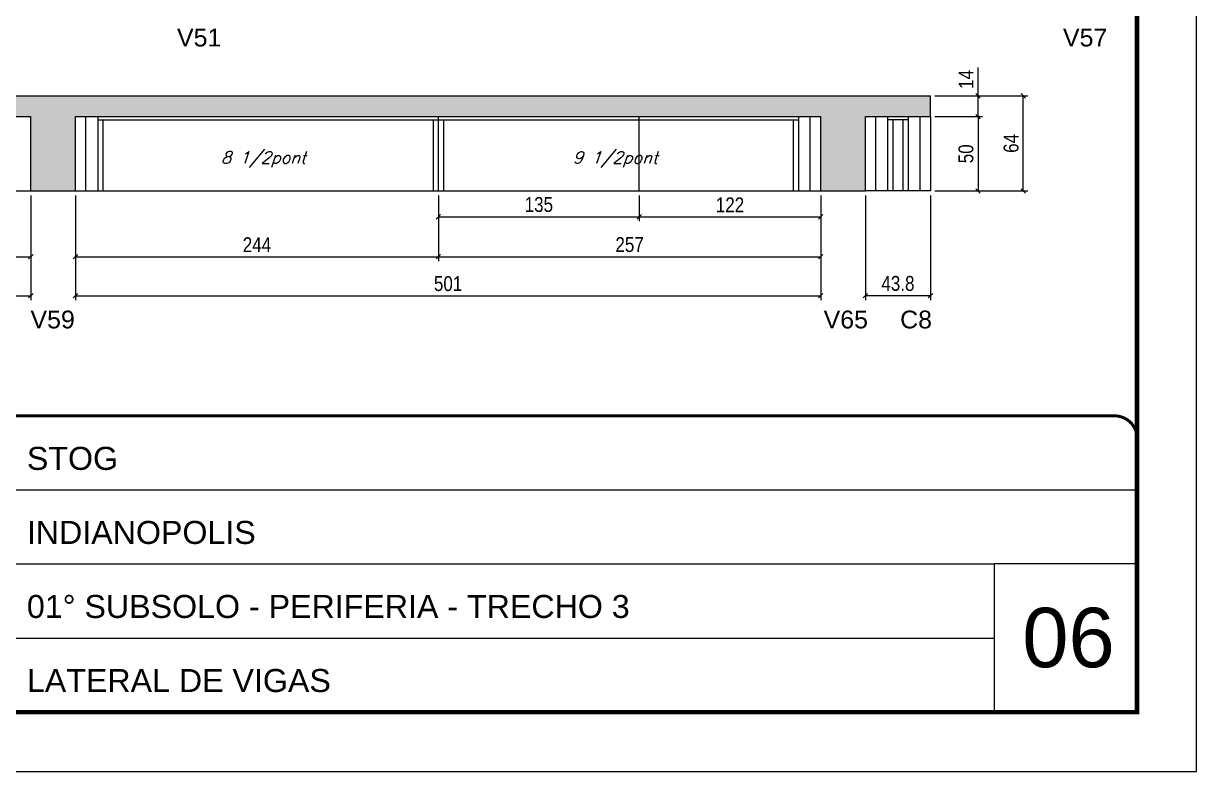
# Model space of a CAD drawing. Extents: x 0 to 6325, y 10169 to 19307.
# Drawn here: x 2281 to 3070, y 15911 to 16415 of the extents above; entities that cross this region are included whole.
import ezdxf

# ---------------------------------------------------------------- set-up
doc = ezdxf.new("R2010")
doc.units = 0
doc.linetypes.add('CONTINUO', pattern=[0])
doc.linetypes.add('DASHED', pattern=[0.75, 0.5, -0.25])
for name, color, linetype in [('1', 1, 'Continuous'), ('5', 5, 'Continuous'), ('COTA', 241, 'Continuous'), ('Painéis', 200, 'Continuous'), ('SARR_2.2x7', 40, 'Continuous'), ('SARR_3.5x7', 81, 'Continuous'), ('texto', 7, 'Continuous')]:
    doc.layers.add(name, color=color, linetype=linetype)
for name, color, linetype, lineweight in [('CARIMBO', 255, 'Continuous', 9), ('Folhas', 255, 'Continuous', 9), ('SARRAFO DE PRESSAO', 251, 'DASHED', 9)]:
    doc.layers.add(name, color=color, linetype=linetype, lineweight=lineweight)
doc.styles.add('arial', font='arial.ttf')
doc.styles.add('COTA TECNICA', font='techl___.ttf', dxfattribs={"height": 10})
doc.styles.add('Romans', font='romans.shx')
doc.styles.get("Standard").update_dxf_attribs({"font": 'arial.ttf'})
doc.dimstyles.new('PAINEL', dxfattribs={"dimtxt": 10, "dimasz": 3, "dimexe": 3, "dimexo": 3, "dimgap": 3, "dimtad": 1, "dimdec": 1, "dimzin": 12, "dimdsep": 46, "dimtxsty": 'COTA TECNICA', "dimblk1": 'OBLIQUE', "dimblk2": 'OBLIQUE', "dimsah": 1, "dimcen": 0.9, "dimclrd": 4, "dimclre": 4, "dimclrt": 240, "dimadec": 1, "dimazin": 3, "dimtfac": 1, "dimtdec": 1, "dimtmove": 0, "dimatfit": 3, "dimfxl": 1, "dimtolj": 1, "dimtzin": 12, "dimarcsym": 0})

# ---------------------------------------------------------------- blocks, each defined once
blk = doc.blocks.new('9999999999')
at = {"color": 30, "linetype": 'CONTINUO'}
for p, q in [((98564.56, 34379.64), (99583.98, 34379.64)), ((98564.56, 34329.83), (99487.98, 34329.83)), ((99583.98, 34329.83), (99487.98, 34329.83)), ((99487.98, 34329.83), (99487.98, 34230.21)), ((98564.56, 34280.02), (99487.98, 34280.02))]:
    blk.add_line(p, q, dxfattribs=at)
at = {"color": 30, "linetype": 'CONTINUO', "const_width": 2}
blk.add_lwpolyline([(99583.98, 34230.21), (99583.98, 34414.45, 0.414214), (99568.98, 34429.45), (98228.98, 34429.45, 0.414214), (98213.98, 34414.45), (98213.98, 34245.21, 0.414214), (98228.98, 34230.21), (99583.98, 34230.21)], format="xyb", dxfattribs=at)
at = {"layer": 'Folhas'}
blk.add_lwpolyline([(98138.98, 34190.21), (99623.98, 34190.21), (99623.98, 35240.21), (98138.98, 35240.21)], close=True, dxfattribs=at)
at = {"layer": 'Folhas', "color": 30, "const_width": 3}
blk.add_lwpolyline([(98213.98, 34230.21), (99583.98, 34230.21), (99583.98, 35200.21), (98213.98, 35200.21)], close=True, dxfattribs=at)
at = {"color": 7, "linetype": 'Continuous', "ltscale": 5, "style": 'arial'}
for s, height, p in [('STOG', 15.483, (98837.68, 34393.13)), ('INDIANOPOLIS', 15.4829, (98837.68, 34343.32)), ('01° SUBSOLO - PERIFERIA - TRECHO 3', 15.4829, (98837.68, 34293.51)), ('LATERAL DE VIGAS', 15.4829, (98837.68, 34243.7))]:
    blk.add_text(s, height=height, dxfattribs=at).set_placement(p)
blk = doc.blocks.new('_Oblique')
at = {"layer": '1', "color": 0, "lineweight": -2}
blk.add_line((-0.5, -0.5), (0.5, 0.5), dxfattribs=at)
blk = doc.blocks.new('*D203')
at = {"layer": 'COTA', "color": 4, "linetype": 'ByBlock', "lineweight": -2, "transparency": 16777216}
for p, q in [((2129.35, 16298.97), (2129.35, 16254.74)), ((2286.35, 16298.97), (2286.35, 16254.74)), ((2129.35, 16257.74), (2286.35, 16257.74))]:
    blk.add_line(p, q, dxfattribs=at)
at = {"layer": 'Defpoints', "color": 0, "linetype": 'ByBlock', "transparency": 16777216}
for p in [(2129.35, 16301.97), (2286.35, 16301.97), (2286.35, 16257.74)]:
    blk.add_point(p, dxfattribs=at)
at = {"layer": 'COTA', "color": 4, "linetype": 'ByBlock', "lineweight": -2, "transparency": 16777216, "xscale": 3, "yscale": 3, "zscale": 3, "rotation": 180}
blk.add_blockref('_Oblique', (2129.35, 16257.74), dxfattribs=at)
at = {"layer": 'COTA', "color": 4, "linetype": 'ByBlock', "lineweight": -2, "transparency": 16777216, "xscale": 3, "yscale": 3, "zscale": 3}
blk.add_blockref('_Oblique', (2286.35, 16257.74), dxfattribs=at)
at = {"layer": 'COTA', "color": 240, "linetype": 'ByBlock', "transparency": 16777216, "insert": (2207.85, 16265.85), "char_height": 10, "width": 210.731, "attachment_point": 5, "style": 'COTA TECNICA'}
blk.add_mtext('\\A1;157', dxfattribs=at)
blk = doc.blocks.new('*D581')
at = {"layer": 'COTA', "color": 4, "linetype": 'ByBlock', "lineweight": -2, "transparency": 16777216}
for p, q in [((2007.35, 16298.97), (2007.35, 16228.48)), ((2286.35, 16298.97), (2286.35, 16228.48)), ((2007.35, 16231.48), (2286.35, 16231.48))]:
    blk.add_line(p, q, dxfattribs=at)
at = {"layer": 'Defpoints', "color": 0, "linetype": 'ByBlock', "transparency": 16777216}
for p in [(2007.35, 16301.97), (2286.35, 16301.97), (2286.35, 16231.48)]:
    blk.add_point(p, dxfattribs=at)
at = {"layer": 'COTA', "color": 4, "linetype": 'ByBlock', "lineweight": -2, "transparency": 16777216, "xscale": 3, "yscale": 3, "zscale": 3, "rotation": 180}
blk.add_blockref('_Oblique', (2007.35, 16231.48), dxfattribs=at)
at = {"layer": 'COTA', "color": 4, "linetype": 'ByBlock', "lineweight": -2, "transparency": 16777216, "xscale": 3, "yscale": 3, "zscale": 3}
blk.add_blockref('_Oblique', (2286.35, 16231.48), dxfattribs=at)
at = {"layer": 'COTA', "color": 240, "linetype": 'ByBlock', "transparency": 16777216, "insert": (2146.85, 16239.58), "char_height": 10, "attachment_point": 5, "style": 'COTA TECNICA'}
blk.add_mtext('\\A1;279', dxfattribs=at)
blk = doc.blocks.new('*D204')
at = {"layer": 'COTA', "color": 4, "linetype": 'ByBlock', "lineweight": -2, "transparency": 16777216}
for p, q in [((2316.35, 16298.97), (2316.35, 16254.74)), ((2560.35, 16298.97), (2560.35, 16254.74)), ((2316.35, 16257.74), (2560.35, 16257.74))]:
    blk.add_line(p, q, dxfattribs=at)
at = {"layer": 'Defpoints', "color": 0, "linetype": 'ByBlock', "transparency": 16777216}
for p in [(2316.35, 16301.97), (2560.35, 16301.97), (2560.35, 16257.74)]:
    blk.add_point(p, dxfattribs=at)
at = {"layer": 'COTA', "color": 4, "linetype": 'ByBlock', "lineweight": -2, "transparency": 16777216, "xscale": 3, "yscale": 3, "zscale": 3, "rotation": 180}
blk.add_blockref('_Oblique', (2316.35, 16257.74), dxfattribs=at)
at = {"layer": 'COTA', "color": 4, "linetype": 'ByBlock', "lineweight": -2, "transparency": 16777216, "xscale": 3, "yscale": 3, "zscale": 3}
blk.add_blockref('_Oblique', (2560.35, 16257.74), dxfattribs=at)
at = {"layer": 'COTA', "color": 240, "linetype": 'ByBlock', "transparency": 16777216, "insert": (2438.35, 16265.81), "char_height": 10, "attachment_point": 5, "style": 'COTA TECNICA'}
blk.add_mtext('\\A1;244', dxfattribs=at)
blk = doc.blocks.new('*D205')
at = {"layer": 'COTA', "color": 4, "linetype": 'ByBlock', "lineweight": -2, "transparency": 16777216}
for p, q in [((2560.35, 16298.97), (2560.35, 16254.74)), ((2817.35, 16298.97), (2817.35, 16254.74)), ((2560.35, 16257.74), (2817.35, 16257.74))]:
    blk.add_line(p, q, dxfattribs=at)
at = {"layer": 'Defpoints', "color": 0, "linetype": 'ByBlock', "transparency": 16777216}
for p in [(2560.35, 16301.97), (2817.35, 16301.97), (2817.35, 16257.74)]:
    blk.add_point(p, dxfattribs=at)
at = {"layer": 'COTA', "color": 4, "linetype": 'ByBlock', "lineweight": -2, "transparency": 16777216, "xscale": 3, "yscale": 3, "zscale": 3, "rotation": 180}
blk.add_blockref('_Oblique', (2560.35, 16257.74), dxfattribs=at)
at = {"layer": 'COTA', "color": 4, "linetype": 'ByBlock', "lineweight": -2, "transparency": 16777216, "xscale": 3, "yscale": 3, "zscale": 3}
blk.add_blockref('_Oblique', (2817.35, 16257.74), dxfattribs=at)
at = {"layer": 'COTA', "color": 240, "linetype": 'ByBlock', "transparency": 16777216, "insert": (2688.85, 16265.85), "char_height": 10, "width": 210.731, "attachment_point": 5, "style": 'COTA TECNICA'}
blk.add_mtext('\\A1;257', dxfattribs=at)
blk = doc.blocks.new('*D582')
at = {"layer": 'COTA', "color": 4, "linetype": 'ByBlock', "lineweight": -2, "transparency": 16777216}
for p, q in [((2316.35, 16298.97), (2316.35, 16228.48)), ((2817.35, 16298.97), (2817.35, 16228.48)), ((2316.35, 16231.48), (2817.35, 16231.48))]:
    blk.add_line(p, q, dxfattribs=at)
at = {"layer": 'Defpoints', "color": 0, "linetype": 'ByBlock', "transparency": 16777216}
for p in [(2316.35, 16301.97), (2817.35, 16301.97), (2817.35, 16231.48)]:
    blk.add_point(p, dxfattribs=at)
at = {"layer": 'COTA', "color": 4, "linetype": 'ByBlock', "lineweight": -2, "transparency": 16777216, "xscale": 3, "yscale": 3, "zscale": 3, "rotation": 180}
blk.add_blockref('_Oblique', (2316.35, 16231.48), dxfattribs=at)
at = {"layer": 'COTA', "color": 4, "linetype": 'ByBlock', "lineweight": -2, "transparency": 16777216, "xscale": 3, "yscale": 3, "zscale": 3}
blk.add_blockref('_Oblique', (2817.35, 16231.48), dxfattribs=at)
at = {"layer": 'COTA', "color": 240, "linetype": 'ByBlock', "transparency": 16777216, "insert": (2566.85, 16239.59), "char_height": 10, "attachment_point": 5, "style": 'COTA TECNICA'}
blk.add_mtext('\\A1;501', dxfattribs=at)
blk = doc.blocks.new('*D585')
at = {"layer": 'COTA', "color": 4, "lineweight": -2, "transparency": 16777216}
for p, q in [((2560.35, 16298.97), (2560.35, 16281.58)), ((2695.35, 16298.97), (2695.35, 16281.58)), ((2560.35, 16284.58), (2695.35, 16284.58))]:
    blk.add_line(p, q, dxfattribs=at)
at = {"layer": 'Defpoints', "color": 0, "transparency": 16777216}
for p in [(2560.35, 16301.97), (2695.35, 16301.97), (2695.35, 16284.58)]:
    blk.add_point(p, dxfattribs=at)
at = {"layer": 'COTA', "color": 4, "lineweight": -2, "transparency": 16777216, "xscale": 3, "yscale": 3, "zscale": 3, "rotation": 180}
blk.add_blockref('_Oblique', (2560.35, 16284.58), dxfattribs=at)
at = {"layer": 'COTA', "color": 4, "lineweight": -2, "transparency": 16777216, "xscale": 3, "yscale": 3, "zscale": 3}
blk.add_blockref('_Oblique', (2695.35, 16284.58), dxfattribs=at)
at = {"layer": 'COTA', "color": 240, "transparency": 16777216, "insert": (2627.85, 16292.8), "char_height": 10, "attachment_point": 5, "style": 'COTA TECNICA'}
blk.add_mtext('\\A1;135', dxfattribs=at)
blk = doc.blocks.new('*D586')
at = {"layer": 'COTA', "color": 4, "lineweight": -2, "transparency": 16777216}
for p, q in [((2695.35, 16298.97), (2695.35, 16281.58)), ((2817.35, 16298.97), (2817.35, 16281.58)), ((2695.35, 16284.58), (2817.35, 16284.58))]:
    blk.add_line(p, q, dxfattribs=at)
at = {"layer": 'Defpoints', "color": 0, "transparency": 16777216}
for p in [(2695.35, 16301.97), (2817.35, 16301.97), (2817.35, 16284.58)]:
    blk.add_point(p, dxfattribs=at)
at = {"layer": 'COTA', "color": 4, "lineweight": -2, "transparency": 16777216, "xscale": 3, "yscale": 3, "zscale": 3, "rotation": 180}
blk.add_blockref('_Oblique', (2695.35, 16284.58), dxfattribs=at)
at = {"layer": 'COTA', "color": 4, "lineweight": -2, "transparency": 16777216, "xscale": 3, "yscale": 3, "zscale": 3}
blk.add_blockref('_Oblique', (2817.35, 16284.58), dxfattribs=at)
at = {"layer": 'COTA', "color": 240, "transparency": 16777216, "insert": (2756.35, 16292.64), "char_height": 10, "attachment_point": 5, "style": 'COTA TECNICA'}
blk.add_mtext('\\A1;122', dxfattribs=at)
blk = doc.blocks.new('*D574')
at = {"layer": 'COTA', "color": 4, "lineweight": -2, "transparency": 16777216}
for p, q in [((2847.35, 16298.97), (2847.35, 16228.48)), ((2891.15, 16298.97), (2891.15, 16228.48)), ((2891.15, 16231.48), (2847.35, 16231.48))]:
    blk.add_line(p, q, dxfattribs=at)
at = {"layer": 'Defpoints', "color": 0, "transparency": 16777216}
for p in [(2847.35, 16301.97), (2891.15, 16301.97), (2847.35, 16231.48)]:
    blk.add_point(p, dxfattribs=at)
at = {"layer": 'COTA', "color": 4, "lineweight": -2, "transparency": 16777216, "xscale": 3, "yscale": 3, "zscale": 3, "rotation": 180}
blk.add_blockref('_Oblique', (2847.35, 16231.48), dxfattribs=at)
at = {"layer": 'COTA', "color": 4, "lineweight": -2, "transparency": 16777216, "xscale": 3, "yscale": 3, "zscale": 3}
blk.add_blockref('_Oblique', (2891.15, 16231.48), dxfattribs=at)
at = {"layer": 'COTA', "color": 240, "transparency": 16777216, "insert": (2869.25, 16239.72), "char_height": 10, "attachment_point": 5, "style": 'COTA TECNICA'}
blk.add_mtext('\\A1;43.8', dxfattribs=at)
blk = doc.blocks.new('*D194')
at = {"layer": 'COTA', "color": 4, "lineweight": -2, "transparency": 16777216}
for p, q in [((2894.15, 16351.97), (2926.12, 16351.97)), ((2923.12, 16351.97), (2923.12, 16301.97)), ((2894.15, 16301.97), (2926.12, 16301.97))]:
    blk.add_line(p, q, dxfattribs=at)
at = {"layer": 'Defpoints', "color": 0, "transparency": 16777216}
for p in [(2891.15, 16351.97), (2891.15, 16301.97), (2923.12, 16301.97)]:
    blk.add_point(p, dxfattribs=at)
at = {"layer": 'COTA', "color": 4, "lineweight": -2, "transparency": 16777216, "xscale": 3, "yscale": 3, "zscale": 3}
for p, rotation in [((2923.12, 16351.97), 90), ((2923.12, 16301.97), 270)]:
    blk.add_blockref('_Oblique', p, dxfattribs=dict(at, rotation=rotation))
at = {"layer": 'COTA', "color": 240, "transparency": 16777216, "insert": (2915.01, 16326.97), "char_height": 10, "attachment_point": 5, "rotation": 90, "style": 'COTA TECNICA'}
blk.add_mtext('\\A1;50', dxfattribs=at)
blk = doc.blocks.new('*D195')
at = {"layer": 'COTA', "color": 4, "lineweight": -2, "transparency": 16777216}
for p, q in [((2923.12, 16365.97), (2923.12, 16385.09)), ((2894.15, 16365.97), (2926.12, 16365.97)), ((2923.12, 16351.97), (2923.12, 16365.97)), ((2894.15, 16351.97), (2926.12, 16351.97))]:
    blk.add_line(p, q, dxfattribs=at)
at = {"layer": 'Defpoints', "color": 0, "transparency": 16777216}
for p in [(2891.15, 16365.97), (2923.12, 16365.97), (2891.15, 16351.97)]:
    blk.add_point(p, dxfattribs=at)
at = {"layer": 'COTA', "color": 4, "lineweight": -2, "transparency": 16777216, "xscale": 3, "yscale": 3, "zscale": 3}
for p, rotation in [((2923.12, 16365.97), 90), ((2923.12, 16351.97), 270)]:
    blk.add_blockref('_Oblique', p, dxfattribs=dict(at, rotation=rotation))
at = {"layer": 'COTA', "color": 240, "transparency": 16777216, "insert": (2915.05, 16377.03), "char_height": 10, "attachment_point": 5, "rotation": 90, "style": 'COTA TECNICA'}
blk.add_mtext('\\A1;14', dxfattribs=at)
blk = doc.blocks.new('*D196')
at = {"layer": 'COTA', "color": 4, "lineweight": -2, "transparency": 16777216}
for p, q in [((2894.15, 16365.97), (2956.5, 16365.97)), ((2953.5, 16301.97), (2953.5, 16365.97)), ((2894.15, 16301.97), (2956.5, 16301.97))]:
    blk.add_line(p, q, dxfattribs=at)
at = {"layer": 'Defpoints', "color": 0, "transparency": 16777216}
for p in [(2891.15, 16365.97), (2953.5, 16365.97), (2891.15, 16301.97)]:
    blk.add_point(p, dxfattribs=at)
at = {"layer": 'COTA', "color": 4, "lineweight": -2, "transparency": 16777216, "xscale": 3, "yscale": 3, "zscale": 3}
for p, rotation in [((2953.5, 16365.97), 90), ((2953.5, 16301.97), 270)]:
    blk.add_blockref('_Oblique', p, dxfattribs=dict(at, rotation=rotation))
at = {"layer": 'COTA', "color": 240, "transparency": 16777216, "insert": (2945.4, 16333.97), "char_height": 10, "attachment_point": 5, "rotation": 90, "style": 'COTA TECNICA'}
blk.add_mtext('\\A1;64', dxfattribs=at)

msp = doc.modelspace()

# ---------------------------------------------------------------- hatches: boundary and pattern name
at = {"layer": 'COTA'}
h = msp.add_hatch(dxfattribs=at)
h.set_pattern_fill('AR-CONC', color=241, scale=0.03)
h.paths.add_polyline_path([(2286.35, 16301.97), (2316.35, 16301.97), (2316.35, 16351.97), (2817.35, 16351.97), (2817.35, 16301.97), (2847.35, 16301.97), (2847.35, 16351.97), (2891.15, 16351.97), (2891.15, 16365.97), (2007.35, 16365.97), (2007.35, 16351.97), (2286.35, 16351.97)])

# ---------------------------------------------------------------- linework, layer by layer
at = {"layer": 'COTA', "linetype": 'ByBlock'}
msp.add_line((2007.35, 16365.97), (2891.15, 16365.97), dxfattribs=at)
at = {"layer": 'COTA'}
for p, q in [((2891.15, 16351.97), (2891.15, 16365.97)), ((2286.35, 16301.97), (2316.35, 16301.97)), ((2817.35, 16301.97), (2847.35, 16301.97))]:
    msp.add_line(p, q, dxfattribs=at)
at = {"layer": 'Painéis', "linetype": 'ByBlock'}
for p, q in [((2007.35, 16351.97), (2286.35, 16351.97)), ((2286.35, 16301.97), (2286.35, 16351.97)), ((2316.35, 16351.97), (2817.35, 16351.97)), ((2316.35, 16301.97), (2316.35, 16351.97)), ((2560.35, 16301.97), (2560.35, 16351.97)), ((2695.35, 16301.97), (2695.35, 16351.97)), ((2817.35, 16301.97), (2817.35, 16351.97)), ((2847.35, 16301.97), (2847.35, 16351.97)), ((2847.35, 16351.97), (2891.15, 16351.97)), ((2891.15, 16351.97), (2891.15, 16301.97)), ((2007.35, 16301.97), (2286.35, 16301.97)), ((2316.35, 16301.97), (2817.35, 16301.97)), ((2891.15, 16301.97), (2847.35, 16301.97))]:
    msp.add_line(p, q, dxfattribs=at)
at = {"layer": 'SARR_2.2x7', "linetype": 'Continuous'}
for p, q in [((2323.35, 16301.97), (2323.35, 16351.97)), ((2331.35, 16349.77), (2560.35, 16349.77)), ((2560.35, 16349.77), (2802.35, 16349.77)), ((2810.35, 16301.97), (2810.35, 16351.97)), ((2854.35, 16301.97), (2854.35, 16351.97)), ((2876.15, 16349.77), (2862.35, 16349.77)), ((2884.15, 16301.97), (2884.15, 16351.97))]:
    msp.add_line(p, q, dxfattribs=at)
at = {"layer": 'SARR_3.5x7'}
for p, q in [((2331.35, 16351.97), (2331.35, 16301.97)), ((2334.85, 16349.77), (2334.85, 16301.97)), ((2556.85, 16349.77), (2556.85, 16301.97)), ((2563.85, 16349.77), (2563.85, 16301.97)), ((2798.85, 16349.77), (2798.85, 16301.97)), ((2802.35, 16351.97), (2802.35, 16301.97)), ((2862.35, 16351.97), (2862.35, 16301.97)), ((2865.85, 16349.77), (2865.85, 16301.97)), ((2872.65, 16349.77), (2872.65, 16301.97)), ((2876.15, 16351.97), (2876.15, 16301.97)), ((2331.35, 16301.97), (2334.85, 16301.97)), ((2798.85, 16301.97), (2802.35, 16301.97))]:
    msp.add_line(p, q, dxfattribs=at)

# ---------------------------------------------------------------- block references
at = {"layer": 'SARRAFO DE PRESSAO', "color": 6, "linetype": 'ByBlock'}
msp.add_blockref('9999999999', (-96553.98, -18278.78), dxfattribs=at)

# ---------------------------------------------------------------- texts
at = {"layer": '5', "linetype": 'Continuous'}
for s, p in [('V51', (2384.59, 16399.18)), ('V57', (2980.2, 16399.18)), ('V59', (2286.09, 16209.51)), ('V65', (2819.3, 16209.51)), ('C8', (2870.73, 16209.51))]:
    msp.add_text(s, height=12, rotation=0.00004, dxfattribs=at).set_placement(p)
at = {"layer": 'CARIMBO', "style": 'arial'}
msp.add_text('06', height=40, dxfattribs=at).set_placement((2952.86, 15981.57))
at = {"layer": 'texto', "color": 2, "char_height": 8, "attachment_point": 5, "style": 'Romans'}
for s, insert in [('{\\Q19;\\C256;8 1/2pont}', (2442.7, 16323.19)), ('{\\Q19;\\C256;9 1/2pont}', (2679.2, 16323.19))]:
    msp.add_mtext(s, dxfattribs=dict(at, insert=insert))

# ---------------------------------------------------------------- dimensions: what is measured, and where the dimension line sits
at = {"layer": 'COTA'}
for base, p1, p2, picture, middle in [((2923.12, 16365.97), (2891.15, 16351.97), (2891.15, 16365.97), '*D195', (2915.05, 16377.03)), ((2953.5, 16365.97), (2891.15, 16301.97), (2891.15, 16365.97), '*D196', (2945.4, 16333.97)), ((2923.12, 16301.97), (2891.15, 16351.97), (2891.15, 16301.97), '*D194', (2915.01, 16326.97))]:
    dim = msp.add_linear_dim(base=base, p1=p1, p2=p2, angle=90, dimstyle='PAINEL', dxfattribs=at)
    dim.commit()
    dim.dimension.update_dxf_attribs({"geometry": picture, "text_midpoint": middle})
at = {"layer": 'COTA', "linetype": 'ByBlock'}
for base, p1, p2, picture, middle in [((2286.35, 16231.48), (2007.35, 16301.97), (2286.35, 16301.97), '*D581', (2146.85, 16239.58)), ((2560.35, 16257.74), (2316.35, 16301.97), (2560.35, 16301.97), '*D204', (2438.35, 16265.81)), ((2817.35, 16231.48), (2316.35, 16301.97), (2817.35, 16301.97), '*D582', (2566.85, 16239.59))]:
    dim = msp.add_linear_dim(base=base, p1=p1, p2=p2, dimstyle='PAINEL', dxfattribs=at)
    dim.commit()
    dim.dimension.update_dxf_attribs({"geometry": picture, "text_midpoint": middle})
for base, p1, p2, picture, middle in [((2286.35, 16257.74), (2129.35, 16301.97), (2286.35, 16301.97), '*D203', (2207.85, 16265.85)), ((2817.35, 16257.74), (2560.35, 16301.97), (2817.35, 16301.97), '*D205', (2688.85, 16265.85))]:
    dim = msp.add_linear_dim(base=base, p1=p1, p2=p2, dimstyle='PAINEL', override={"dimtmove": 1}, dxfattribs=at)
    dim.commit()
    dim.dimension.update_dxf_attribs({"geometry": picture, "text_midpoint": middle})
at = {"layer": 'COTA'}
for base, p1, p2, picture, middle in [((2695.35, 16284.58), (2560.35, 16301.97), (2695.35, 16301.97), '*D585', (2627.85, 16292.8)), ((2847.35, 16231.48), (2891.15, 16301.97), (2847.35, 16301.97), '*D574', (2869.25, 16239.72))]:
    dim = msp.add_linear_dim(base=base, p1=p1, p2=p2, dimstyle='PAINEL', dxfattribs=at)
    dim.commit()
    dim.dimension.update_dxf_attribs({"geometry": picture, "text_midpoint": middle})
dim = msp.add_linear_dim(base=(2817.35, 16284.58), p1=(2695.35, 16301.97), p2=(2817.35, 16301.97), dimstyle='PAINEL', override={"dimtmove": 1}, dxfattribs=at)
dim.commit()
dim.dimension.update_dxf_attribs({"geometry": '*D586', "text_midpoint": (2756.35, 16292.64)})

doc.saveas('drawing.dxf')
